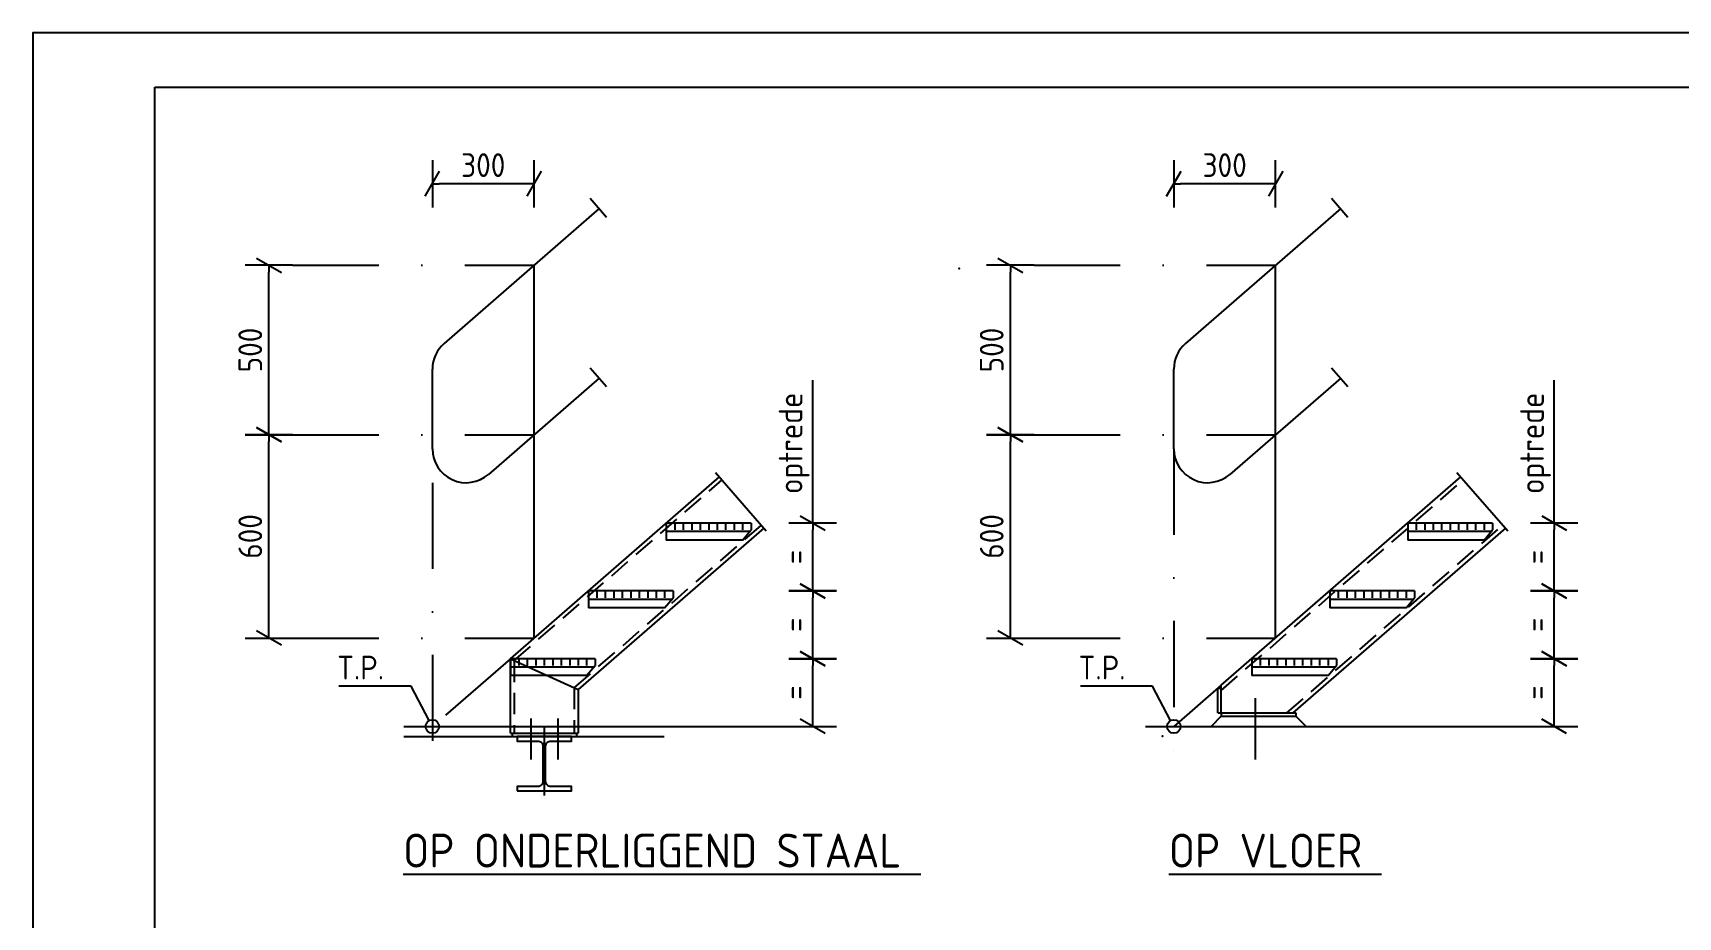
# Model space of a CAD drawing. Header units: millimetres. Extents: x 0 to 8400, y 0 to 5940.
# Drawn here: x 0 to 4853, y 3331 to 5940 of the extents above; entities that cross this region are included whole.
import ezdxf

# ---------------------------------------------------------------- set-up
doc = ezdxf.new("R2010")
doc.units = ezdxf.units.MM
doc.header["$LTSCALE"] = 20
for name, pattern in [('DASHDOT', [25.4, 12.7, -6.35, 0, -6.35]), ('DASHDOT2', [12.7, 6.35, -3.175, 0, -3.175]), ('HIDDEN2', [4.7625, 3.175, -1.5875])]:
    doc.linetypes.add(name, pattern=pattern)
for name, color, linetype in [('CONCRETE_FLOOR', 163, 'Continuous'), ('CONCRETE_FOUNDATION', 165, 'Continuous'), ('MQStrNode', 7, 'Continuous'), ('S-0100-ASLIJN-dd-06', 1, 'DASHDOT'), ('S-0200-maat', 7, 'Continuous'), ('S-0300-TEKST-35', 2, 'Continuous'), ('S-0300-tekst-50', 6, 'Continuous'), ('S-2000-STAAL-ALG-co-25', 7, 'Continuous'), ('S-2020-STAAL-PROF-CO-25', 7, 'Continuous'), ('S-2030-staal-prstip-hi2-12', 3, 'HIDDEN2'), ('S-2040-staal-leun-dd2-70', 4, 'DASHDOT2')]:
    doc.layers.add(name, color=color, linetype=linetype)
doc.styles.get("Standard").update_dxf_attribs({"font": 'isocp.shx'})
doc.dimstyles.new('STIJL A', dxfattribs={"dimtxt": 70, "dimasz": 20, "dimexe": 50, "dimexo": 50, "dimgap": 20, "dimtad": 1, "dimdec": 0, "dimdsep": 46, "dimtxsty": 'Standard', "dimblk": 'MAATPUNT', "dimcen": 2.5, "dimse1": 1, "dimse2": 1, "dimclrt": 2, "dimadec": 0, "dimazin": 0, "dimtfac": 1, "dimtdec": 0, "dimtmove": 0, "dimatfit": 3, "dimldrblk": 'DOT', "dimfxl": 1, "dimtvp": 1, "dimarcsym": 0})
doc.dimstyles.new('STIJL C', dxfattribs={"dimtxt": 70, "dimasz": 60, "dimexe": 50, "dimexo": 50, "dimgap": 20, "dimtad": 1, "dimdec": 3, "dimlfac": 0.001, "dimzin": 1, "dimdsep": 46, "dimtxsty": 'Standard', "dimblk": 'NONE', "dimcen": 2.5, "dimclrt": 2, "dimadec": 0, "dimazin": 0, "dimtfac": 1, "dimtdec": 0, "dimtmove": 0, "dimatfit": 3, "dimldrblk": 'NONE', "dimfxl": 1, "dimtvp": 1, "dimarcsym": 0})

# ---------------------------------------------------------------- blocks, each defined once
blk = doc.blocks.new('A3')
at = {"color": 7}
blk.add_lwpolyline([(0, 0), (420, 0), (420, 297), (0, 297)], close=True, dxfattribs=at)
at = {"color": 4}
blk.add_lwpolyline([(18, 289), (413, 289), (413, 8), (18, 8)], close=True, dxfattribs=at)
blk = doc.blocks.new('A$C151A3A30')
at = {"color": 1}
for p, q in [((0, 0), (0, -25)), ((18.2, 0), (0, 0)), ((250, 0), (18.2, 0)), ((100, 0), (100, -20)), ((125, 0), (125, -20)), ((150, 0), (150, -20)), ((175, 0), (175, -20)), ((200, 0), (200, -20)), ((225, 0), (225, -20)), ((250, 0), (250, -20)), ((0, -25), (0, -50)), ((245.8, -25), (0, -25)), ((25, 0), (25, -20)), ((50, 0), (50, -20)), ((75, 0), (75, -20)), ((225, -50), (250, -20)), ((225, -50), (0, -50))]:
    blk.add_line(p, q, dxfattribs=at)
blk = doc.blocks.new('_NONE')
blk = doc.blocks.new('_Oblique')
at = {"color": 0, "linetype": 'ByBlock', "lineweight": -2}
blk.add_line((-0.5, -0.5), (0.5, 0.5), dxfattribs=at)
blk = doc.blocks.new('MAATPUNT')
for p, q in [((0, -3.5), (0, 3.5)), ((0, 0), (-1, 0))]:
    blk.add_line(p, q)
at = {"xscale": 3.000000000000007, "yscale": 3, "zscale": 3, "rotation": 195.0000000102671}
blk.add_blockref('_Oblique', (0, 0), dxfattribs=at)
blk = doc.blocks.new('*D22')
at = {"layer": 'Defpoints', "color": 0}
for p in [(3365.4, 5494.8), (3665.4, 5483.8), (3365.4, 5051.6)]:
    blk.add_point(p, dxfattribs=at)
at = {"layer": 'S-0200-maat', "color": 0, "lineweight": -2}
blk.add_line((3645.4, 5494.8), (3385.4, 5494.8), dxfattribs=at)
at = {"layer": 'S-0200-maat', "color": 0, "lineweight": -2, "xscale": 20, "yscale": 20, "zscale": 20, "rotation": 180}
blk.add_blockref('MAATPUNT', (3365.4, 5494.8), dxfattribs=at)
at = {"layer": 'S-0200-maat', "color": 0, "lineweight": -2, "xscale": 20, "yscale": 20, "zscale": 20}
blk.add_blockref('MAATPUNT', (3665.4, 5494.8), dxfattribs=at)
at = {"layer": 'S-0200-maat', "color": 2, "insert": (3515.4, 5549.8), "char_height": 70, "attachment_point": 5}
blk.add_mtext('300', dxfattribs=at)
blk = doc.blocks.new('_dot')
at = {"color": 0, "linetype": 'ByBlock', "lineweight": -2}
blk.add_line((-0.5, 0), (-1, 0), dxfattribs=at)
at = {"color": 0, "linetype": 'ByBlock', "const_width": 0.5}
blk.add_lwpolyline([(-0.25, 0, 1), (0.25, 0, 1)], format="xyb", close=True, dxfattribs=at)
blk = doc.blocks.new('*D23')
at = {"layer": 'Defpoints', "color": 0}
for p in [(2883.2, 5254.1), (3665.4, 5254.1), (3665.4, 4754.1)]:
    blk.add_point(p, dxfattribs=at)
at = {"layer": 'S-0200-maat', "color": 0, "lineweight": -2}
blk.add_line((2883.2, 4774.1), (2883.2, 5234.1), dxfattribs=at)
at = {"layer": 'S-0200-maat', "color": 0, "lineweight": -2, "xscale": 20, "yscale": 20, "zscale": 20}
for p, rotation in [((2883.2, 5254.1), 90), ((2883.2, 4754.1), 270)]:
    blk.add_blockref('MAATPUNT', p, dxfattribs=dict(at, rotation=rotation))
at = {"layer": 'S-0200-maat', "color": 2, "insert": (2828.2, 5004.1), "char_height": 70, "attachment_point": 5, "rotation": 90}
blk.add_mtext('500', dxfattribs=at)
blk = doc.blocks.new('*D24')
at = {"layer": 'Defpoints', "color": 0}
for p in [(1178.4, 5494.8), (1478.4, 5483.8), (1178.4, 5051.6)]:
    blk.add_point(p, dxfattribs=at)
at = {"layer": 'S-0200-maat', "color": 0, "lineweight": -2}
blk.add_line((1458.4, 5494.8), (1198.4, 5494.8), dxfattribs=at)
at = {"layer": 'S-0200-maat', "color": 0, "lineweight": -2, "xscale": 20, "yscale": 20, "zscale": 20, "rotation": 180}
blk.add_blockref('MAATPUNT', (1178.4, 5494.8), dxfattribs=at)
at = {"layer": 'S-0200-maat', "color": 0, "lineweight": -2, "xscale": 20, "yscale": 20, "zscale": 20}
blk.add_blockref('MAATPUNT', (1478.4, 5494.8), dxfattribs=at)
at = {"layer": 'S-0200-maat', "color": 2, "insert": (1328.4, 5549.8), "char_height": 70, "attachment_point": 5}
blk.add_mtext('300', dxfattribs=at)
blk = doc.blocks.new('*D25')
at = {"layer": 'Defpoints', "color": 0}
for p in [(696.2, 5254.1), (1478.4, 5254.1), (1478.4, 4754.1)]:
    blk.add_point(p, dxfattribs=at)
at = {"layer": 'S-0200-maat', "color": 0, "lineweight": -2}
blk.add_line((696.2, 4774.1), (696.2, 5234.1), dxfattribs=at)
at = {"layer": 'S-0200-maat', "color": 0, "lineweight": -2, "xscale": 20, "yscale": 20, "zscale": 20}
for p, rotation in [((696.2, 5254.1), 90), ((696.2, 4754.1), 270)]:
    blk.add_blockref('MAATPUNT', p, dxfattribs=dict(at, rotation=rotation))
at = {"layer": 'S-0200-maat', "color": 2, "insert": (641.2, 5004.1), "char_height": 70, "attachment_point": 5, "rotation": 90}
blk.add_mtext('500', dxfattribs=at)
blk = doc.blocks.new('*D31')
at = {"layer": 'Defpoints', "color": 0}
for p in [(2883.2, 4754.1), (3665.4, 4754.1), (3665.4, 4154.1)]:
    blk.add_point(p, dxfattribs=at)
at = {"layer": 'S-0200-maat', "color": 0, "lineweight": -2}
blk.add_line((2883.2, 4174.1), (2883.2, 4734.1), dxfattribs=at)
at = {"layer": 'S-0200-maat', "color": 0, "lineweight": -2, "xscale": 20, "yscale": 20, "zscale": 20}
for p, rotation in [((2883.2, 4754.1), 90), ((2883.2, 4154.1), 270)]:
    blk.add_blockref('MAATPUNT', p, dxfattribs=dict(at, rotation=rotation))
at = {"layer": 'S-0200-maat', "color": 2, "insert": (2828.2, 4454.1), "char_height": 70, "attachment_point": 5, "rotation": 90}
blk.add_mtext('600', dxfattribs=at)
blk = doc.blocks.new('*D32')
at = {"layer": 'Defpoints', "color": 0}
for p in [(696.2, 4754.1), (1478.4, 4754.1), (1478.4, 4154.1)]:
    blk.add_point(p, dxfattribs=at)
at = {"layer": 'S-0200-maat', "color": 0, "lineweight": -2}
blk.add_line((696.2, 4174.1), (696.2, 4734.1), dxfattribs=at)
at = {"layer": 'S-0200-maat', "color": 0, "lineweight": -2, "xscale": 20, "yscale": 20, "zscale": 20}
for p, rotation in [((696.2, 4754.1), 90), ((696.2, 4154.1), 270)]:
    blk.add_blockref('MAATPUNT', p, dxfattribs=dict(at, rotation=rotation))
at = {"layer": 'S-0200-maat', "color": 2, "insert": (641.2, 4454.1), "char_height": 70, "attachment_point": 5, "rotation": 90}
blk.add_mtext('600', dxfattribs=at)
blk = doc.blocks.new('*D35')
at = {"layer": 'Defpoints', "color": 0}
for p in [(1671.2, 4093.3), (2300.2, 4093.3), (1671.2, 3893.3)]:
    blk.add_point(p, dxfattribs=at)
at = {"layer": 'S-0200-maat', "color": 0, "lineweight": -2}
blk.add_line((2300.2, 3913.3), (2300.2, 4073.3), dxfattribs=at)
at = {"layer": 'S-0200-maat', "color": 0, "lineweight": -2, "xscale": 20, "yscale": 20, "zscale": 20}
for p, rotation in [((2300.2, 4093.3), 90), ((2300.2, 3893.3), 270)]:
    blk.add_blockref('MAATPUNT', p, dxfattribs=dict(at, rotation=rotation))
at = {"layer": 'S-0200-maat', "color": 2, "insert": (2245.2, 3993.3), "char_height": 70, "attachment_point": 5, "rotation": 90}
blk.add_mtext('=', dxfattribs=at)
blk = doc.blocks.new('*D36')
at = {"layer": 'Defpoints', "color": 0}
for p in [(1671.2, 4293.3), (2300.2, 4293.3), (1671.2, 4093.3)]:
    blk.add_point(p, dxfattribs=at)
at = {"layer": 'S-0200-maat', "color": 0, "lineweight": -2}
blk.add_line((2300.2, 4113.3), (2300.2, 4273.3), dxfattribs=at)
at = {"layer": 'S-0200-maat', "color": 0, "lineweight": -2, "xscale": 20, "yscale": 20, "zscale": 20}
for p, rotation in [((2300.2, 4293.3), 90), ((2300.2, 4093.3), 270)]:
    blk.add_blockref('MAATPUNT', p, dxfattribs=dict(at, rotation=rotation))
at = {"layer": 'S-0200-maat', "color": 2, "insert": (2245.2, 4193.3), "char_height": 70, "attachment_point": 5, "rotation": 90}
blk.add_mtext('=', dxfattribs=at)
blk = doc.blocks.new('*D37')
at = {"layer": 'Defpoints', "color": 0}
for p in [(1671.2, 4493.3), (2300.2, 4493.3), (1671.2, 4293.3)]:
    blk.add_point(p, dxfattribs=at)
at = {"layer": 'S-0200-maat', "color": 0, "lineweight": -2}
blk.add_line((2300.2, 4313.3), (2300.2, 4473.3), dxfattribs=at)
at = {"layer": 'S-0200-maat', "color": 0, "lineweight": -2, "xscale": 20, "yscale": 20, "zscale": 20}
for p, rotation in [((2300.2, 4493.3), 90), ((2300.2, 4293.3), 270)]:
    blk.add_blockref('MAATPUNT', p, dxfattribs=dict(at, rotation=rotation))
at = {"layer": 'S-0200-maat', "color": 2, "insert": (2245.2, 4393.3), "char_height": 70, "attachment_point": 5, "rotation": 90}
blk.add_mtext('=', dxfattribs=at)
blk = doc.blocks.new('*D38')
at = {"layer": 'Defpoints', "color": 0}
for p in [(3858.2, 4093.3), (4487.2, 4093.3), (3858.2, 3893.3)]:
    blk.add_point(p, dxfattribs=at)
at = {"layer": 'S-0200-maat', "color": 0, "lineweight": -2}
blk.add_line((4487.2, 3913.3), (4487.2, 4073.3), dxfattribs=at)
at = {"layer": 'S-0200-maat', "color": 0, "lineweight": -2, "xscale": 20, "yscale": 20, "zscale": 20}
for p, rotation in [((4487.2, 4093.3), 90), ((4487.2, 3893.3), 270)]:
    blk.add_blockref('MAATPUNT', p, dxfattribs=dict(at, rotation=rotation))
at = {"layer": 'S-0200-maat', "color": 2, "insert": (4432.2, 3993.3), "char_height": 70, "attachment_point": 5, "rotation": 90}
blk.add_mtext('=', dxfattribs=at)
blk = doc.blocks.new('*D39')
at = {"layer": 'Defpoints', "color": 0}
for p in [(3858.2, 4293.3), (4487.2, 4293.3), (3858.2, 4093.3)]:
    blk.add_point(p, dxfattribs=at)
at = {"layer": 'S-0200-maat', "color": 0, "lineweight": -2}
blk.add_line((4487.2, 4113.3), (4487.2, 4273.3), dxfattribs=at)
at = {"layer": 'S-0200-maat', "color": 0, "lineweight": -2, "xscale": 20, "yscale": 20, "zscale": 20}
for p, rotation in [((4487.2, 4293.3), 90), ((4487.2, 4093.3), 270)]:
    blk.add_blockref('MAATPUNT', p, dxfattribs=dict(at, rotation=rotation))
at = {"layer": 'S-0200-maat', "color": 2, "insert": (4432.2, 4193.3), "char_height": 70, "attachment_point": 5, "rotation": 90}
blk.add_mtext('=', dxfattribs=at)
blk = doc.blocks.new('*D40')
at = {"layer": 'Defpoints', "color": 0}
for p in [(3858.2, 4493.3), (4487.2, 4493.3), (3858.2, 4293.3)]:
    blk.add_point(p, dxfattribs=at)
at = {"layer": 'S-0200-maat', "color": 0, "lineweight": -2}
blk.add_line((4487.2, 4313.3), (4487.2, 4473.3), dxfattribs=at)
at = {"layer": 'S-0200-maat', "color": 0, "lineweight": -2, "xscale": 20, "yscale": 20, "zscale": 20}
for p, rotation in [((4487.2, 4493.3), 90), ((4487.2, 4293.3), 270)]:
    blk.add_blockref('MAATPUNT', p, dxfattribs=dict(at, rotation=rotation))
at = {"layer": 'S-0200-maat', "color": 2, "insert": (4432.2, 4393.3), "char_height": 70, "attachment_point": 5, "rotation": 90}
blk.add_mtext('=', dxfattribs=at)

msp = doc.modelspace()

# ---------------------------------------------------------------- linework, layer by layer
at = {"layer": 'CONCRETE_FLOOR', "color": 1}
for p, q in [((1094.4, 3893.3), (2261.1, 3893.3)), ((3281.4, 3893.3), (4435.9, 3893.3)), ((1094.4, 3863.3), (1862.4, 3863.3))]:
    msp.add_line(p, q, dxfattribs=at)
at = {"layer": 'CONCRETE_FOUNDATION', "color": 1}
for p, q in [((3505.4, 3923.3), (3475.4, 3893.3)), ((3725.4, 3923.3), (3755.4, 3893.3))]:
    msp.add_line(p, q, dxfattribs=at)
at = {"layer": 'MQStrNode'}
for p in [(2732.4, 5244.5), (1408.4, 4093.3), (1508.4, 3863.3), (3332.2, 3864.4)]:
    msp.add_point(p, dxfattribs=at)
at = {"layer": 'S-0100-ASLIJN-dd-06'}
for p, q in [((1643.9, 5452), (1692, 5396.7)), ((3830.9, 5452), (3879, 5396.7)), ((766.2, 5254.1), (1478.4, 5254.1)), ((2953.2, 5254.1), (3665.4, 5254.1)), ((1643.9, 4952), (1692, 4896.7)), ((3830.9, 4952), (3879, 4896.7)), ((766.2, 4754.1), (1478.4, 4754.1)), ((2953.2, 4754.1), (3665.4, 4754.1)), ((3365.4, 4712.7), (3365.4, 3727.9)), ((1178.4, 4612.7), (1178.4, 3727.9)), ((2013.7, 4642.9), (2163.2, 4470.9)), ((4200.6, 4642.9), (4350.2, 4470.9)), ((766.2, 4154.1), (1478.4, 4154.1)), ((2953.2, 4154.1), (3665.4, 4154.1)), ((1408.4, 4093.3), (1178.4, 3893.3)), ((3505.4, 4015), (3365.4, 3893.3)), ((1508.4, 3893.3), (1508.4, 3689.1))]:
    msp.add_line(p, q, dxfattribs=at)
at = {"layer": 'S-0100-ASLIJN-dd-06', "color": 5}
for p, q in [((3605.4, 3976.4), (3605.4, 3795.4)), ((1468.4, 3916.4), (1468.4, 3795.4)), ((1548.4, 3916.4), (1548.4, 3795.4))]:
    msp.add_line(p, q, dxfattribs=at)
at = {"layer": 'S-0200-maat'}
for p, q in [((2300.2, 4493.3), (2300.2, 4915.2)), ((4487.2, 4493.3), (4487.2, 4915.2)), ((3495.4, 3933.3), (3725.4, 3933.3)), ((3505.4, 3923.3), (3725.4, 3923.3)), ((1408.4, 3873.3), (1608.4, 3873.3)), ((1413.4, 3863.3), (1603.4, 3863.3))]:
    msp.add_line(p, q, dxfattribs=at)
at = {"layer": 'S-2000-STAAL-ALG-co-25'}
for centre in [(1178.4, 3893.3), (3365.4, 3893.3)]:
    msp.add_circle(centre, 20, dxfattribs=at)
at = {"layer": 'S-2020-STAAL-PROF-CO-25'}
for p, q in [((1408.4, 4093.3), (1608.4, 4002.1)), ((3495.4, 3933.3), (3495.4, 4006.3)), ((3495.4, 4006.3), (3505.4, 4006.3)), ((3505.4, 3933.3), (3505.4, 4015)), ((3505.4, 3933.3), (3505.4, 3923.3)), ((3725.4, 3933.3), (3725.4, 3923.3)), ((1413.4, 3873.3), (1413.4, 3863.3)), ((1603.4, 3873.3), (1603.4, 3863.3))]:
    msp.add_line(p, q, dxfattribs=at)
for points in [[(1408.4, 4093.3), (2025.2, 4629.6)], [(3505.4, 4015), (4212.2, 4629.6)], [(2156.5, 4478.7), (1608.4, 4002.1), (1608.4, 3873.3)], [(4343.4, 4478.7), (3716.2, 3933.3)], [(1408.4, 3873.3), (1408.4, 4093.3)]]:
    msp.add_lwpolyline(points, dxfattribs=at)
msp.add_lwpolyline([(1428.4, 3703.3), (1588.4, 3703.3), (1588.4, 3716.3), (1527.4, 3716.3, -0.414214), (1512.4, 3731.3), (1512.4, 3835.3, -0.414214), (1527.4, 3850.3), (1588.4, 3850.3), (1588.4, 3863.3), (1428.4, 3863.3), (1428.4, 3850.3), (1489.4, 3850.3, -0.414214), (1504.4, 3835.3), (1504.4, 3731.3, -0.414214), (1489.4, 3716.3), (1428.4, 3716.3)], format="xyb", close=True, dxfattribs=at)
at = {"layer": 'S-2030-staal-prstip-hi2-12'}
for p, q in [((1419.9, 4088), (2032.8, 4621)), ((3505.4, 3999.7), (4219.8, 4621)), ((1596.9, 4007.4), (2148.9, 4487.4)), ((3698.6, 3933.3), (4335.9, 4487.4)), ((1419.9, 4088), (1419.9, 3873.3)), ((1596.9, 4007.4), (1596.9, 3873.3))]:
    msp.add_line(p, q, dxfattribs=at)
at = {"layer": 'S-2040-staal-leun-dd2-70', "linetype": 'Continuous'}
for p, q in [((1670.6, 5421.3), (1212.8, 5023.1)), ((3857.6, 5421.3), (3399.7, 5023.1)), ((1478.4, 4154.1), (1478.4, 5254.1)), ((3665.4, 4154.1), (3665.4, 5254.1)), ((1178.4, 4712.7), (1178.4, 4947.7)), ((1670.6, 4921.3), (1344, 4637.3)), ((3365.4, 4712.7), (3365.4, 4947.7)), ((3857.6, 4921.3), (3531, 4637.3))]:
    msp.add_line(p, q, dxfattribs=at)
for centre, start, end in [((1278.4, 4947.7), 131.0091, 180), ((3465.4, 4947.7), 131.0091, 180), ((1278.4, 4712.7), 180, 311.0091), ((3465.4, 4712.7), 180, 311.0091)]:
    msp.add_arc(centre, 100, start, end, dxfattribs=at)

# ---------------------------------------------------------------- block references
at = {"xscale": 20, "yscale": 20, "zscale": 20}
msp.add_blockref('A3', (0, 0), dxfattribs=at)
at = {"layer": 'S-0200-maat'}
for p in [(1868.4, 4493.3), (4055.4, 4493.3), (1638.4, 4293.3), (3825.4, 4293.3), (1408.4, 4093.3), (3595.4, 4093.3)]:
    msp.add_blockref('A$C151A3A30', p, dxfattribs=at)

# ---------------------------------------------------------------- texts
at = {"layer": 'S-0200-maat', "color": 2, "char_height": 70, "attachment_point": 9}
for insert in [(1035.8, 4032.1), (3222.8, 4032.1)]:
    msp.add_mtext('T.P.', dxfattribs=dict(at, insert=insert))
at = {"layer": 'S-0300-TEKST-35'}
for p in [(2270, 4579.4), (4457, 4579.4)]:
    msp.add_text('optrede', height=70, rotation=90, dxfattribs=at).set_placement(p)
at = {"layer": 'S-0300-tekst-50'}
for s, p in [('%%UOP ONDERLIGGEND STAAL ', (1092.1, 3477)), ('%%UOP VLOER ', (3350.8, 3477))]:
    msp.add_text(s, height=100, dxfattribs=at).set_placement(p)

# ---------------------------------------------------------------- dimensions: what is measured, and where the dimension line sits
at = {"layer": 'S-0200-maat'}
for base, p1, p2, picture, middle in [((1178.4, 5494.8), (1478.4, 5483.8), (1178.4, 5051.6), '*D24', (1328.4, 5549.8)), ((3365.4, 5494.8), (3665.4, 5483.8), (3365.4, 5051.6), '*D22', (3515.4, 5549.8))]:
    dim = msp.add_linear_dim(base=base, p1=p1, p2=p2, dimstyle='STIJL A', dxfattribs=at)
    dim.commit()
    dim.dimension.update_dxf_attribs({"geometry": picture, "text_midpoint": middle})
for base, p1, p2, picture, middle in [((696.2, 5254.1), (1478.4, 4754.1), (1478.4, 5254.1), '*D25', (641.2, 5004.1)), ((2883.2, 5254.1), (3665.4, 4754.1), (3665.4, 5254.1), '*D23', (2828.2, 5004.1)), ((696.2, 4754.1), (1478.4, 4154.1), (1478.4, 4754.1), '*D32', (641.2, 4454.1)), ((2883.2, 4754.1), (3665.4, 4154.1), (3665.4, 4754.1), '*D31', (2828.2, 4454.1))]:
    dim = msp.add_linear_dim(base=base, p1=p1, p2=p2, angle=90, dimstyle='STIJL A', dxfattribs=at)
    dim.commit()
    dim.dimension.update_dxf_attribs({"geometry": picture, "text_midpoint": middle})
for base, p1, p2, picture, middle in [((2300.2, 4493.3), (1671.2, 4293.3), (1671.2, 4493.3), '*D37', (2245.2, 4393.3)), ((4487.2, 4493.3), (3858.2, 4293.3), (3858.2, 4493.3), '*D40', (4432.2, 4393.3)), ((2300.2, 4293.3), (1671.2, 4093.3), (1671.2, 4293.3), '*D36', (2245.2, 4193.3)), ((4487.2, 4293.3), (3858.2, 4093.3), (3858.2, 4293.3), '*D39', (4432.2, 4193.3)), ((2300.2, 4093.3), (1671.2, 3893.3), (1671.2, 4093.3), '*D35', (2245.2, 3993.3)), ((4487.2, 4093.3), (3858.2, 3893.3), (3858.2, 4093.3), '*D38', (4432.2, 3993.3))]:
    dim = msp.add_linear_dim(base=base, p1=p1, p2=p2, angle=90, text='=', dimstyle='STIJL A', dxfattribs=at)
    dim.commit()
    dim.dimension.update_dxf_attribs({"geometry": picture, "text_midpoint": middle})

# ---------------------------------------------------------------- leaders
at = {"layer": 'S-0200-maat', "annotation_type": 0, "has_hookline": 1, "hookline_direction": 1, "text_width": 133}
for points in [[(1169.1, 3910.9), (1115.8, 4012.1), (1055.8, 4012.1)], [(3356, 3910.9), (3302.8, 4012.1), (3242.8, 4012.1)]]:
    msp.add_leader(points, dimstyle='STIJL C', dxfattribs=at)

doc.saveas('drawing.dxf')
